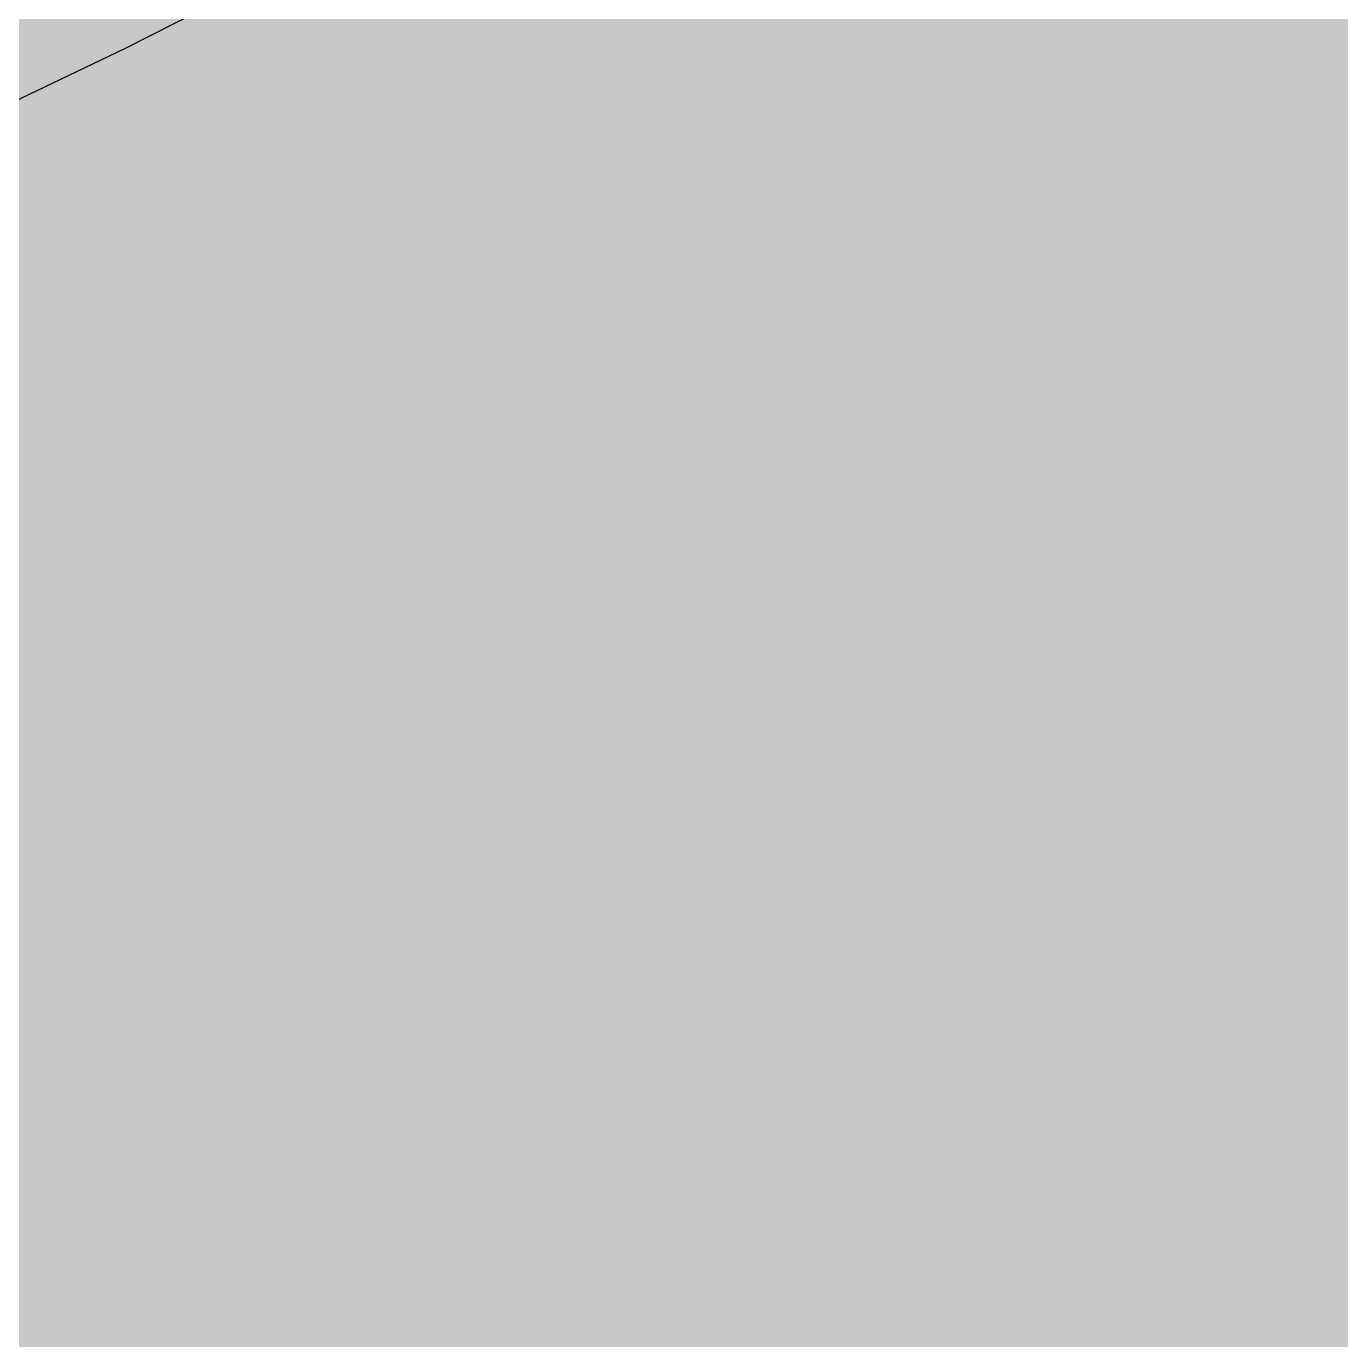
# Model space of a CAD drawing. Header units: metres. Extents: x 5050628 to 5051714, y 2427166 to 2427740.
# Drawn here: x 5051240.798 to 5051242.757, y 2427331.888 to 2427333.846 of the extents above; entities that cross this region are included whole.
import ezdxf

# ---------------------------------------------------------------- set-up
doc = ezdxf.new("R2010")
doc.units = ezdxf.units.M
doc.layers.add('LEVANTAMIENTO', color=253, linetype='Continuous', true_color=0xbebebe)
doc.layers.add('PAV_RIGIDO_LOSAS', color=9, linetype='Continuous', true_color=0xc3c0b9)
doc.layers.add('ORTOFOTO', color=7, linetype='Continuous')
picture_1 = doc.add_image_def('image1.jpg', size_in_pixel=(6889, 5778))

msp = doc.modelspace()

# ---------------------------------------------------------------- hatches: boundary and pattern name
at = {"layer": 'PAV_RIGIDO_LOSAS', "true_color": 0xc3c0b9}
msp.add_hatch(color=256, dxfattribs=at).paths.add_polyline_path([(5051239.5003, 2427333.4397), (5051239.7203, 2427333.5585), (5051239.9402, 2427333.6774), (5051240.1601, 2427333.7963), (5051240.38, 2427333.9153), (5051240.5998, 2427334.0343), (5051240.8196, 2427334.1534), (5051241.0395, 2427334.2724), (5051241.2593, 2427334.3915), (5051241.4791, 2427334.5105), (5051241.699, 2427334.6296), (5051241.9188, 2427334.7486), (5051242.1386, 2427334.8677), (5051242.3585, 2427334.9867), (5051242.5783, 2427335.1058), (5051242.7981, 2427335.2248), (5051244.4649, 2427332.1472), (5051244.245, 2427332.0281), (5051244.0252, 2427331.9091), (5051243.8054, 2427331.79), (5051243.5855, 2427331.671), (5051243.3657, 2427331.5519), (5051243.1459, 2427331.4329), (5051242.926, 2427331.3138), (5051242.7062, 2427331.1948), (5051242.4862, 2427331.0756), (5051242.2663, 2427330.9565), (5051242.0461, 2427330.8373), (5051241.8254, 2427330.7179), (5051241.6051, 2427330.5988), (5051241.3838, 2427330.4791), (5051241.1623, 2427330.3595)])

# ---------------------------------------------------------------- linework, layer by layer
at = {"layer": 'LEVANTAMIENTO'}
msp.add_lwpolyline([(5051182.905, 2427331.507), (5051194.853, 2427326.797), (5051204.69, 2427324.57), (5051212.397, 2427324.17), (5051221.929, 2427326.337), (5051229.406, 2427328.407), (5051231.967, 2427329.526), (5051240.945, 2427333.813), (5051249.301, 2427338.083), (5051258.468, 2427342.155), (5051265.79, 2427347.567), (5051269.973, 2427355.805), (5051273.952, 2427362.912), (5051274.767, 2427373.149), (5051274.2, 2427378.187), (5051274.279, 2427379.999)], dxfattribs=at)

# ---------------------------------------------------------------- pictures from other files: only their frames are drawn
at = {"layer": 'ORTOFOTO'}
image = msp.add_image(picture_1, insert=(5050758.8887, 2427166.4673), size_in_units=(683.8504, 573.5647), dxfattribs=at)
image.dxf.flags = 11

doc.saveas('drawing.dxf')
